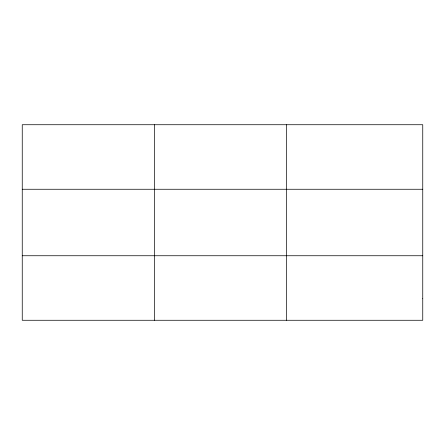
<?xml version="1.0" encoding="UTF-8"?>
<svg xmlns="http://www.w3.org/2000/svg" width="445" height="445" viewBox="0 0 445 445"><rect width="100%" height="100%" fill="white"/><g stroke="black" fill="none" stroke-linecap="round" stroke-linejoin="round"><path stroke-width="0.67" d="M154.415 124.728L154.415 320.272M286.58 124.728L286.58 320.272M22.25 189.259L422.75 189.259M22.25 255.742L422.75 255.742M422.75 298.762L422.75 320.272L22.25 320.272L22.25 124.728L422.75 124.728L422.75 298.762"/></g></svg>
